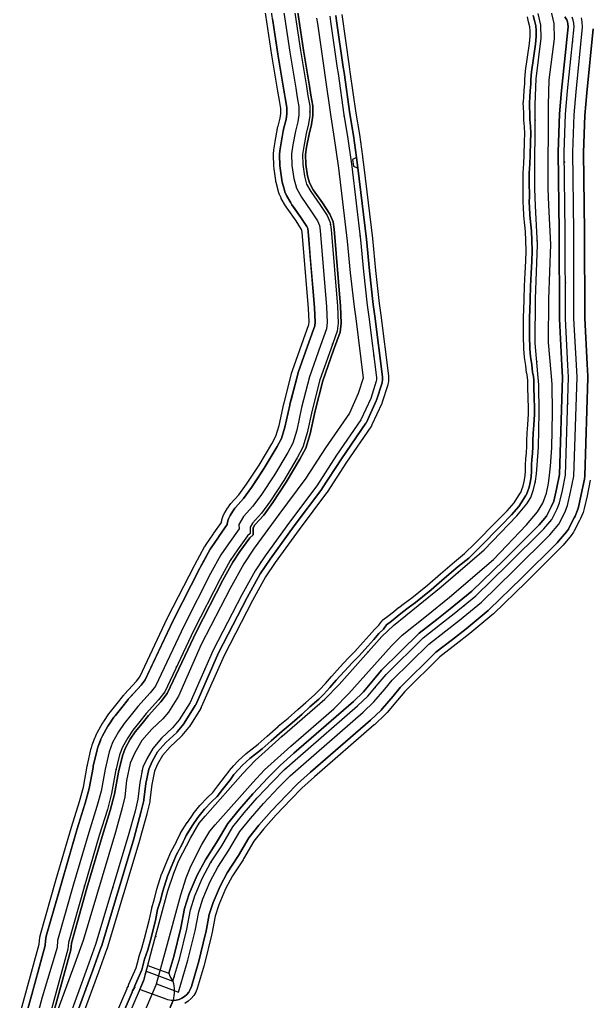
# Model space of a CAD drawing. Header units: inches. Extents: x 87989 to 118156, y 435697 to 451526.
# Drawn here: x 98124 to 98596, y 449582 to 450394 of the extents above; entities that cross this region are included whole.
import ezdxf

# ---------------------------------------------------------------- set-up
doc = ezdxf.new("R2010")
doc.units = ezdxf.units.IN
doc.header["$MEASUREMENT"] = 0
for name, color, linetype, true_color in [('As_waterkering_BWK', 7, 'Continuous', 0x7b8981), ('Beschermingszone_BWK', 7, 'Continuous', 0xcf890d), ('Grens_bebouwingsvrije_zone_BWK', 7, 'Continuous', 0x6789ae), ('Kernzone_BWK', 7, 'Continuous', 0xcb89af), ('Kunstwerken_BWK', 7, 'Continuous', 0xc78952), ('Referentiepunten_BWK', 7, 'Continuous', 0x178980)]:
    doc.layers.add(name, color=color, linetype=linetype, true_color=true_color)

msp = doc.modelspace()

# ---------------------------------------------------------------- linework, layer by layer
at = {"layer": 'As_waterkering_BWK'}
for points in [[(98349.8849, 450413.1047), (98356.4995, 450368.7869), (98361.5266, 450339.0212), (98362.7172, 450331.3483), (98364.1724, 450322.8816), (98364.1724, 450315.0764), (98363.2464, 450308.0649), (98361.1297, 450299.9951), (98359.1453, 450289.2794), (98358.087, 450282.7971), (98358.3516, 450274.3305), (98359.8068, 450264.6731), (98361.5266, 450258.1908), (98364.9662, 450252.1054), (98372.6391, 450241.2575), (98378.5923, 450232.1293), (98381.1058, 450226.4408), (98381.7673, 450220.6199), (98387.0589, 450157.1198), (98387.7204, 450143.0969), (98386.7944, 450136.35), (98381.5027, 450121.6656), (98372.6391, 450096.1332), (98366.1568, 450071.1301), (98362.0558, 450052.2123), (98358.4839, 450040.4383), (98353.8537, 450031.5748), (98342.6088, 450012.7893), (98331.6286, 449996.1205), (98324.088, 449985.8018), (98316.6796, 449977.5997), (98314.6952, 449974.2924), (98314.883, 449971.602), (98314.8275, 449969.0007), (98312.7109, 449967.1486), (98304.2442, 449955.3746), (98298.291, 449946.5111), (98289.975, 449931.504), (98268.1285, 449888.8318), (98244.0514, 449837.7671), (98239.0243, 449831.2848), (98228.7055, 449819.9077), (98223.4138, 449813.1608), (98217.7253, 449806.1493), (98213.442, 449799.867), (98209.007, 449792.07), (98206.642, 449785.639), (98203.4377, 449771.8857), (98200.1304, 449753.7617), (98196.5586, 449740.4002), (98189.8117, 449718.8366), (98177.3, 449676.1), (98164.2793, 449630.3333), (98163.8824, 449624.7771), (98152.3206, 449582.3836)], [(98380.7187, 450397.1645), (98381.3588, 450392.7573), (98386.9633, 450354.1735), (98387.5871, 450349.8597), (98392.5008, 450315.5519), (98395.3649, 450297.6877), (98398.6431, 450274.8235), (98398.8933, 450272.8001), (98406.2237, 450212.1282), (98408.6353, 450185.7607), (98411.8135, 450157.9691), (98413.2116, 450148.3179), (98419.4913, 450098.156), (98419.4494, 450096.2839), (98419.276, 450095.1718), (98414.672, 450080.7539), (98406.6022, 450063.0268), (98386.2292, 450033.658), (98370.0896, 450008.5226), (98347.3354, 449978.2277), (98327.227, 449950.5787), (98318.8926, 449938.1432), (98308.0447, 449918.2995), (98284.2321, 449872.3942), (98265.1821, 449829.1347), (98256.0539, 449814.5826), (98250.63, 449807.968), (98241.3695, 449799.369), (98234.0935, 449791.0346), (98229.1987, 449782.4356), (98226.0237, 449775.4242), (98223.3778, 449762.7241), (98221.9226, 449749.0981), (98219.5414, 449739.1762), (98213.8528, 449718.5386), (98186.8653, 449628.5801), (98179.8538, 449609.2655), (98163.7142, 449565.2123)], [(98202.8443, 449543.5177), (98226.6568, 449598.948), (98234.0652, 449626.0679), (98246.7652, 449673.0315), (98251.5277, 449687.7159), (98255.7611, 449698.167), (98265.2861, 449716.6878), (98272.5621, 449728.991), (98277.5892, 449734.9441), (98308.8101, 449770.1338), (98318.8643, 449781.114), (98341.2217, 449801.0901), (98376.5436, 449831.7818), (98388.4499, 449843.9527), (98423.9041, 449883.6402), (98433.4291, 449892.9007), (98453.9344, 449909.3049), (98472.9844, 449924.6507), (98508.7032, 449955.3425), (98535.5585, 449983.5207), (98543.8929, 449993.4426), (98547.2002, 449998.8665), (98549.5814, 450005.3488), (98551.0367, 450012.228), (98551.8304, 450018.3134), (98552.4919, 450025.5895), (98553.5502, 450040.4062), (98554.2117, 450069.2458), (98553.8148, 450092.1323), (98553.021, 450101.2605), (98550.7721, 450126.5282), (98551.0367, 450163.3054), (98552.7564, 450208.0201), (98551.0367, 450240.2993), (98550.6398, 450254.3222), (98550.7721, 450324.1724), (98551.5658, 450345.4714), (98555.9315, 450378.9412), (98555.5346, 450389.7892), (98553.4179, 450399.5788)], [(98228.7174, 449606.491), (98250.8473, 449598.373), (98256.5381, 449617.503), (98262.3589, 449641.4478), (98265.4016, 449657.3229), (98269.1058, 449668.9646), (98275.4558, 449683.7813), (98282.0704, 449696.2167), (98291.3308, 449710.3719), (98300.5913, 449726.1147), (98309.8517, 449737.6241), (98320.6996, 449750.0595), (98333.2674, 449763.421), (98343.057, 449773.3429), (98354.3018, 449783.2648), (98403.6467, 449826.2597), (98412.2457, 449834.3295), (98420.8446, 449844.516), (98427.3269, 449852.3212), (98458.151, 449882.616), (98472.5708, 449893.8608), (98483.6833, 449902.5921), (98501.675, 449917.4088), (98528.2657, 449943.338), (98557.8991, 449972.7068), (98564.5137, 449980.6443), (98569.0116, 449989.3756), (98570.996, 449994.2704), (98573.3772, 450004.5892), (98575.8908, 450017.1569), (98578.5366, 450098.3842), (98578.0075, 450108.3061), (98575.8908, 450146.803), (98575.7585, 450218.9021), (98574.9647, 450284.6512), (98576.0231, 450316.0044), (98577.7429, 450335.319), (98583.0345, 450388.3681), (98582.9023, 450391.5431), (98582.3731, 450393.9243), (98581.447, 450396.4379)], [(98152.3206, 449582.3836), (98146.4199, 449560.7478)]]:
    msp.add_lwpolyline(points, dxfattribs=at)
at = {"layer": 'Beschermingszone_BWK'}
for points in [[(98123.9271, 449569.4882), (98129.1706, 449588.7144), (98140.1106, 449628.8277), (98140.3403, 449632.0433), (98140.3653, 449632.3003), (98140.6057, 449634.2458), (98140.644, 449634.5008), (98140.695, 449634.7522), (98141.1315, 449636.6521), (98141.1954, 449636.9007), (98154.2415, 449682.7554), (98166.8427, 449725.7915), (98173.5025, 449747.0839), (98176.6944, 449759.0243), (98179.8276, 449776.1941), (98179.8508, 449776.3127), (98180.0377, 449777.2131), (98180.0637, 449777.3314), (98183.268, 449791.0847), (98183.3461, 449791.379), (98184.0072, 449793.596), (98184.1031, 449793.8851), (98186.4819, 449800.3536), (98186.6398, 449800.734), (98187.957, 449803.5701), (98188.1457, 449803.9362), (98192.6191, 449811.8001), (98192.719, 449811.9669), (98193.5054, 449813.2232), (98193.6124, 449813.3869), (98197.8957, 449819.6692), (98198.0164, 449819.8385), (98198.96, 449821.1059), (98199.0877, 449821.2702), (98204.6543, 449828.1315), (98209.8469, 449834.7515), (98210.2943, 449835.3029), (98210.3832, 449835.4079), (98210.8964, 449835.9954), (98220.6253, 449846.7229), (98223.4689, 449850.3896), (98246.4382, 449899.104), (98246.7473, 449899.7326), (98268.6309, 449942.4773), (98268.963, 449943.1007), (98277.4027, 449958.3277), (98277.4984, 449958.4901), (98278.2625, 449959.7292), (98278.3677, 449959.8926), (98284.3436, 449968.7892), (98284.7361, 449969.3539), (98291.0059, 449978.0734), (98291.0248, 449978.2279), (98291.0394, 449978.3378), (98291.088, 449978.6734), (98291.1051, 449978.7829), (98291.1648, 449979.1386), (98291.1806, 449979.2265), (98291.244, 449979.5596), (98291.2659, 449979.6682), (98291.3367, 449979.9998), (98291.361, 449980.108), (98291.4391, 449980.438), (98291.4658, 449980.5456), (98291.5512, 449980.8737), (98291.5803, 449980.9807), (98291.673, 449981.3069), (98291.7045, 449981.4132), (98291.8043, 449981.7372), (98291.8381, 449981.8428), (98291.9451, 449982.1645), (98291.9813, 449982.2693), (98292.1004, 449982.6023), (98292.1339, 449982.6926), (98292.2551, 449983.0093), (98292.2958, 449983.1124), (98292.424, 449983.4263), (98292.467, 449983.5285), (98292.6021, 449983.8395), (98292.6474, 449983.9407), (98292.7893, 449984.2486), (98292.8369, 449984.3488), (98292.9856, 449984.6535), (98293.0353, 449984.7525), (98293.1908, 449985.0539), (98293.2427, 449985.1518), (98293.4048, 449985.4497), (98293.4589, 449985.5464), (98293.6313, 449985.8471), (98293.6838, 449985.9361), (98293.8589, 449986.2265), (98293.9172, 449986.3208), (98294.0656, 449986.5549), (98296.0569, 449989.8754), (98296.1004, 449989.9454), (98296.3222, 449990.2729), (98296.5508, 449990.5936), (98298.0533, 449992.7149), (98298.3242, 449993.0613), (98298.8389, 449993.6526), (98305.4444, 450000.9663), (98311.9069, 450009.8098), (98322.2821, 450025.5601), (98332.904, 450043.3048), (98336.1703, 450049.5574), (98338.8069, 450058.2484), (98342.7128, 450076.2638), (98342.9128, 450077.1046), (98349.4072, 450102.1563), (98349.4616, 450102.3498), (98349.9043, 450103.8126), (98349.9665, 450104.0042), (98358.877, 450129.6693), (98363.3604, 450142.113), (98363.643, 450144.1724), (98363.106, 450155.5564), (98357.8802, 450218.2679), (98357.673, 450220.0912), (98357.4265, 450220.649), (98352.7832, 450227.7687), (98345.3722, 450238.2463), (98345.2373, 450238.4472), (98344.2516, 450239.9945), (98344.1272, 450240.2006), (98340.6332, 450246.3811), (98340.4448, 450246.7493), (98339.1313, 450249.6), (98338.9739, 450249.9823), (98338.902, 450250.1948), (98338.3915, 450251.8209), (98338.3291, 450252.0363), (98336.6093, 450258.5186), (98336.5592, 450258.7249), (98336.2126, 450260.2979), (98336.1663, 450260.5362), (98336.0796, 450261.0661), (98334.6195, 450270.7545), (98334.5841, 450271.0482), (98334.3813, 450273.2857), (98334.3633, 450273.5808), (98334.0978, 450282.0864), (98334.0873, 450282.758), (98334.1034, 450283.2013), (98334.3517, 450286.2627), (98334.4008, 450286.6652), (98335.4866, 450293.3066), (98335.5008, 450293.3887), (98337.5307, 450304.3642), (98337.5676, 450304.5452), (98337.8717, 450305.9061), (98337.915, 450306.0843), (98339.65, 450312.6988), (98340.1724, 450316.6544), (98340.1724, 450320.8348), (98339.0326, 450327.4756), (98337.8356, 450335.1795), (98332.7986, 450365.0172), (98326.2074, 450409.1635)], [(98193.6563, 449547.4648), (98212.9297, 449592.3281), (98212.9707, 449592.4219), (98213.0566, 449592.6016), (98213.0703, 449592.6289), (98213.1016, 449592.6914), (98213.9551, 449594.3047), (98213.9648, 449594.3984), (98213.9805, 449594.4961), (98214.0488, 449594.8945), (98214.0605, 449594.957), (98214.0977, 449595.1172), (98214.1445, 449595.2734), (98214.1582, 449595.3086), (98214.293, 449595.6875), (98214.3379, 449595.8047), (98214.3672, 449595.8711), (98220.4355, 449609.4336), (98222.5469, 449617.7695), (98222.5547, 449617.8047), (98222.5742, 449617.8711), (98222.6348, 449618.0703), (98222.6641, 449618.1641), (98225.2305, 449625.625), (98227.4609, 449633.5898), (98231.4961, 449649.5703), (98233.2676, 449658.5078), (98233.2949, 449658.625), (98233.3535, 449658.8594), (98233.3633, 449658.9023), (98233.3848, 449658.9766), (98235.3965, 449665.6563), (98237.5801, 449674.1445), (98237.5918, 449674.1914), (98237.625, 449674.3047), (98237.6406, 449674.3633), (98241.4805, 449686.7734), (98241.5, 449686.8398), (98241.5176, 449686.8867), (98241.5957, 449687.1055), (98241.6387, 449687.2148), (98246.0547, 449697.8438), (98246.0664, 449697.875), (98249.1953, 449705.1523), (98249.2441, 449705.2617), (98249.3535, 449705.4844), (98249.4082, 449705.5898), (98253.8008, 449713.5508), (98253.8672, 449713.6875), (98253.9453, 449713.8398), (98257.1777, 449720.9102), (98257.209, 449720.9766), (98257.2578, 449721.0703), (98257.4277, 449721.3828), (98257.457, 449721.4336), (98257.5176, 449721.5352), (98262.7285, 449729.6406), (98262.752, 449729.6758), (98262.7988, 449729.7461), (98262.8223, 449729.7773), (98267.5, 449736.5469), (98267.5469, 449736.6133), (98267.6445, 449736.7422), (98267.6699, 449736.7773), (98267.6934, 449736.8086), (98273.1543, 449743.7031), (98273.2227, 449743.7852), (98273.3691, 449743.9531), (98273.4336, 449744.0273), (98279.2832, 449750.2383), (98279.3281, 449750.2852), (98279.4238, 449750.3828), (98279.4668, 449750.4219), (98283.7773, 449754.5469), (98288.0605, 449759.9883), (98294.4844, 449768.2344), (98297.3398, 449772.2305), (98297.3906, 449772.2969), (98297.418, 449772.3359), (98297.582, 449772.5391), (98297.6621, 449772.6367), (98301.3691, 449776.8125), (98301.3945, 449776.8438), (98304.709, 449780.4648), (98304.7813, 449780.5391), (98304.9297, 449780.6875), (98305.002, 449780.7578), (98311.168, 449786.4609), (98311.2168, 449786.5078), (98311.2441, 449786.5313), (98311.4004, 449786.6641), (98311.4785, 449786.7266), (98321.4609, 449794.5508), (98328.9746, 449801.0977), (98337.9863, 449809.1641), (98338.0195, 449809.1914), (98338.1074, 449809.2656), (98338.1523, 449809.3047), (98346.3887, 449816.0156), (98354.4238, 449823.1758), (98361.002, 449829.0898), (98368.1992, 449835.4961), (98372.1465, 449839.4883), (98377.1973, 449844.6758), (98382.1895, 449850.6641), (98382.2285, 449850.7109), (98382.3105, 449850.8047), (98382.3516, 449850.8477), (98389.2109, 449858.293), (98396.0039, 449865.6406), (98396.0469, 449865.6836), (98401.4004, 449871.2031), (98408.4063, 449879.0703), (98408.4336, 449879.1016), (98413.3574, 449884.4531), (98413.3828, 449884.4844), (98417.6543, 449889.4297), (98417.7344, 449889.5195), (98417.9121, 449889.7031), (98417.9512, 449889.7422), (98418.002, 449889.793), (98421.3477, 449892.9492), (98423.7363, 449896.2695), (98423.7832, 449896.332), (98423.8555, 449896.4219), (98424.1035, 449896.7148), (98424.1348, 449896.75), (98424.2461, 449896.8711), (98424.3691, 449896.9844), (98424.6621, 449897.2422), (98424.7832, 449897.3398), (98424.8125, 449897.3633), (98428.9316, 449900.4219), (98428.959, 449900.4453), (98433.4707, 449904.0039), (98433.498, 449904.0273), (98437.7969, 449907.6211), (98437.8516, 449907.668), (98437.9609, 449907.7539), (98437.9902, 449907.7734), (98438.0176, 449907.7969), (98442.7559, 449911.3281), (98448.6836, 449915.7539), (98448.7129, 449915.7773), (98454.4336, 449920.3242), (98461.5547, 449926.2578), (98472.5156, 449935.668), (98483.9941, 449945.3672), (98484.0254, 449945.3906), (98492.4434, 449952.2656), (98500.9375, 449960.7422), (98519.1035, 449979.1016), (98527.6914, 449987.7305), (98533.418, 449994.3906), (98537.0449, 450000.0117), (98537.0645, 450000.0391), (98538.6035, 450002.5859), (98538.8281, 450002.957), (98539.9141, 450005.3125), (98540.9844, 450008.4531), (98541.6406, 450012.1172), (98542.4941, 450016.6055), (98542.8984, 450020.7188), (98542.9297, 450025.7852), (98542.9316, 450025.8516), (98542.9355, 450025.9883), (98542.9395, 450026.0547), (98543.2168, 450030.5977), (98543.2207, 450030.6563), (98543.6465, 450035.5977), (98543.8223, 450041.1563), (98544.0078, 450045.8828), (98544.2109, 450052.0977), (98544.2129, 450052.1406), (98544.2168, 450052.2305), (98544.2188, 450052.2695), (98544.6719, 450058.9063), (98545.3047, 450068.0039), (98545.3457, 450073.3984), (98545, 450080.4648), (98545, 450080.5), (98544.9961, 450080.5703), (98544.9961, 450080.6055), (98544.7988, 450090.3047), (98544.7422, 450095.4961), (98544.3711, 450098.1367), (98543.7988, 450101.8281), (98543.793, 450101.8789), (98543.7773, 450101.9844), (98543.7715, 450102.0352), (98543.1152, 450107.8984), (98542.0566, 450114.7891), (98542.0469, 450114.8555), (98542.0273, 450115.0117), (98542.0195, 450115.0859), (98541.4258, 450121.4766), (98541.4199, 450121.5547), (98541.4082, 450121.7383), (98541.4063, 450121.8242), (98541.1641, 450132.543), (98541.1641, 450132.5742), (98541.1641, 450132.6445), (98541.1621, 450132.6719), (98541.2109, 450143.3125), (98541.1602, 450148.2031), (98541.1621, 450148.293), (98541.168, 450148.5039), (98541.1719, 450148.5977), (98541.5508, 450153.7305), (98541.6582, 450163.0508), (98541.6602, 450163.1094), (98542.0313, 450173.5859), (98542.0332, 450173.6367), (98542.6602, 450184.8828), (98543.2051, 450194.3125), (98543.2793, 450202.8555), (98543.2793, 450202.8945), (98543.0977, 450211.5313), (98542.8555, 450219), (98542.3535, 450224.0977), (98541.4805, 450231.8711), (98541.4727, 450231.9453), (98541.4609, 450232.0898), (98541.457, 450232.1328), (98541.4551, 450232.1641), (98541.0801, 450239.2187), (98541.0352, 450240.2109), (98541.0352, 450240.25), (98540.9902, 450241.8281), (98540.9883, 450241.8672), (98540.9883, 450241.9453), (98540.9883, 450241.9805), (98541.0059, 450249.3867), (98540.9355, 450258.707), (98540.8574, 450267.2305), (98540.8594, 450267.3242), (98540.8672, 450267.5352), (98540.8711, 450267.6289), (98541.4512, 450275.293), (98541.4531, 450275.332), (98541.748, 450282.2656), (98541.75, 450282.3008), (98541.9316, 450293.3438), (98541.9336, 450293.4023), (98542.2031, 450300.2031), (98541.9043, 450305.7188), (98541.3926, 450311.0938), (98541.3867, 450311.168), (98541.3848, 450311.1992), (98541.373, 450311.4141), (98541.3711, 450311.5234), (98541.3242, 450316.7852), (98541.3242, 450316.8281), (98541.1035, 450321.7813), (98541.1016, 450321.8438), (98541.0273, 450325.625), (98541.0273, 450325.6719), (98541.0273, 450325.7266), (98541.0332, 450325.9258), (98541.0371, 450326.0273), (98541.3164, 450330.5742), (98541.6855, 450335.8047), (98541.6895, 450335.8555), (98542.1816, 450341.2305), (98542.2227, 450344.7734), (98542.2246, 450344.8516), (98542.2324, 450345.0078), (98542.2363, 450345.0742), (98542.7148, 450351.4727), (98542.7246, 450351.582), (98542.75, 450351.7969), (98542.7539, 450351.8281), (98542.7656, 450351.9063), (98544.6152, 450363.2461), (98546.2051, 450374.6992), (98546.6484, 450380.5586), (98546.7422, 450385.1211), (98546.4414, 450388.4297), (98545.3965, 450392.582), (98544.4375, 450396.5742)], [(98549.2559, 450397.9297), (98550.252, 450393.7734), (98551.3867, 450389.2695), (98551.7461, 450385.2969), (98551.6445, 450380.3164), (98551.1797, 450374.168), (98549.5586, 450362.4961), (98547.6992, 450351.1016), (98547.2227, 450344.7148), (98547.1797, 450340.9727), (98546.6719, 450335.4258), (98546.3047, 450330.2461), (98546.0273, 450325.7227), (98546.0996, 450321.9727), (98546.3223, 450316.9375), (98546.3691, 450311.5664), (98546.8906, 450306.0898), (98547.207, 450300.2422), (98546.9297, 450293.2344), (98546.7461, 450282.1367), (98546.4434, 450275.0156), (98545.8574, 450267.2656), (98545.9355, 450258.75), (98546.0059, 450249.4023), (98545.9883, 450241.9688), (98546.0313, 450240.4141), (98546.0742, 450239.4648), (98546.4492, 450232.4297), (98547.3262, 450224.6211), (98547.8477, 450219.3242), (98548.0957, 450211.6641), (98548.2793, 450202.9063), (98548.2031, 450194.1484), (98547.6523, 450184.6016), (98547.0273, 450173.3828), (98546.6582, 450162.9609), (98546.5488, 450153.5156), (98546.1602, 450148.2422), (98546.2109, 450143.3242), (98546.1621, 450132.6523), (98546.4043, 450121.9375), (98546.998, 450115.5508), (98548.0723, 450108.5586), (98548.7402, 450102.5898), (98549.3164, 450098.8672), (98549.7383, 450095.875), (98549.7988, 450090.3828), (98549.9941, 450080.707), (98550.3457, 450073.5), (98550.3027, 450067.8125), (98549.6602, 450058.5625), (98549.207, 450051.9336), (98549.0039, 450045.7031), (98548.8203, 450040.9805), (98548.6406, 450035.3047), (98548.2031, 450030.2578), (98547.9297, 450025.7539), (98547.8965, 450020.4609), (98547.4492, 450015.8945), (98546.5586, 450011.207), (98545.8398, 450007.1992), (98544.5625, 450003.4531), (98543.252, 450000.6094), (98542.8828, 450000), (98541.2949, 449997.375), (98537.4336, 449991.3906), (98531.3633, 449984.332), (98522.6523, 449975.5781), (98504.4805, 449957.2148), (98495.7988, 449948.5508), (98487.2051, 449941.5313), (98475.7578, 449931.8594), (98464.7832, 449922.4414), (98457.5898, 449916.4453), (98451.75, 449911.8047), (98445.7441, 449907.3203), (98441.0059, 449903.7852), (98436.6367, 449900.1328), (98431.9863, 449896.4648), (98427.7969, 449893.3477), (98425.127, 449889.6406), (98421.4336, 449886.1563), (98417.1035, 449881.1406), (98412.1289, 449875.7305), (98405.0645, 449867.7969), (98399.6543, 449862.2266), (98392.8848, 449854.9023), (98386.0293, 449847.4609), (98380.9141, 449841.3242), (98375.7148, 449835.9844), (98371.6426, 449831.8672), (98364.3359, 449825.3633), (98357.7578, 449819.4492), (98349.6328, 449812.2109), (98341.3105, 449805.4297), (98332.2832, 449797.3516), (98324.6465, 449790.6953), (98314.5645, 449782.793), (98308.3984, 449777.0859), (98305.0957, 449773.4805), (98301.4063, 449769.3242), (98298.4922, 449765.2461), (98291.9961, 449756.9063), (98287.4883, 449751.1758), (98282.9238, 449746.8086), (98277.0742, 449740.5977), (98271.6133, 449733.7031), (98266.9355, 449726.9336), (98261.7246, 449718.832), (98258.3809, 449711.5273), (98253.7891, 449703.1758), (98250.666, 449695.9141), (98246.2559, 449685.2969), (98242.418, 449672.8867), (98240.2129, 449664.3125), (98238.1719, 449657.5352), (98236.375, 449648.4727), (98232.293, 449632.3047), (98230.0059, 449624.1367), (98227.3945, 449616.543), (98225.1758, 449607.7852), (98218.9297, 449593.8281), (98219.4727, 449593.4727), (98218.9531, 449593.0625), (98217.5234, 449590.3555), (98217.0059, 449589.1523), (98198.25, 449545.4922)], [(98248.8648, 449577.4313), (98250.9535, 449582.3274), (98253.4917, 449582.5609), (98255.9612, 449583.1918), (98258.3003, 449584.2043), (98260.4505, 449585.573), (98262.3578, 449587.2637), (98263.9746, 449589.2342), (98265.2605, 449591.4349), (98266.1831, 449593.8109), (98271.8739, 449612.9409), (98272.0853, 449613.7236), (98277.9061, 449637.6684), (98278.0729, 449638.436), (98280.9367, 449653.3774), (98284.1175, 449663.3745), (98289.8974, 449676.8608), (98295.8562, 449688.0634), (98304.7201, 449701.6126), (98305.1218, 449702.2596), (98313.7897, 449716.9951), (98322.1181, 449727.346), (98332.5597, 449739.3157), (98344.791, 449752.3195), (98354.0578, 449761.7115), (98364.8502, 449771.2345), (98414.3766, 449814.3945), (98423.1947, 449822.6625), (98424.4719, 449824.0086), (98433.1121, 449834.2443), (98439.119, 449841.4767), (98468.7127, 449870.5624), (98482.4329, 449881.2617), (98493.7115, 449890.1261), (98511.8463, 449905.0579), (98512.8453, 449905.9535), (98539.4823, 449931.9282), (98569.1619, 449961.3425), (98570.1906, 449962.4639), (98576.8052, 449970.4014), (98578.3701, 449972.6443), (98578.7373, 449973.317), (98583.2352, 449982.0483), (98583.8394, 449983.3643), (98585.8238, 449988.2591), (98586.5862, 449990.6727), (98589.017, 450001.2214), (98591.5801, 450014.0191), (98591.8823, 450016.636), (98594.5281, 450097.8633), (98594.5139, 450099.2363), (98593.984, 450109.1713), (98591.89, 450147.2572), (98591.7579, 450219.0134), (98590.968, 450284.4778), (98591.9991, 450315.0242), (98593.6718, 450333.8154), (98598.9555, 450386.78)], [(98596.483, 450013.0385), (98593.9044, 450000.1689), (98591.4582, 449989.5484), (98590.4575, 449986.3806), (98588.4731, 449981.4858), (98587.6801, 449979.7585), (98583.1821, 449971.0273), (98582.7002, 449970.1443), (98580.6463, 449967.2005), (98574.0317, 449959.263), (98572.6816, 449957.7912), (98542.9875, 449928.3626), (98516.3361, 449902.3737), (98515.0249, 449901.1983), (98496.8454, 449886.2305), (98485.5148, 449877.3245), (98472.0132, 449866.7957), (98442.804, 449838.0878), (98436.9456, 449831.0344), (98428.2926, 449820.7834), (98426.6163, 449819.0165), (98418.0173, 449810.9467), (98417.4422, 449810.4267), (98368.1466, 449767.475), (98357.4955, 449758.0767), (98348.3921, 449748.8503), (98336.2659, 449735.9582), (98325.9513, 449724.1342), (98317.9142, 449714.1452), (98309.4315, 449699.7245), (98308.9043, 449698.8753), (98300.1643, 449685.5155), (98294.4104, 449674.6982), (98288.8087, 449661.6276), (98285.7913, 449652.1445), (98282.9835, 449637.4948), (98282.7646, 449636.4873), (98276.9438, 449612.5425), (98276.6663, 449611.5152), (98270.9755, 449592.3852), (98269.7814, 449589.2914), (98268.1157, 449586.4238), (98266.0199, 449583.8538), (98263.546, 449581.6453), (98260.7556, 449579.8533)]]:
    msp.add_lwpolyline(points, dxfattribs=at)
msp.add_lwpolyline([(98333.3858, 450394.9429), (98336.3346, 450375.191), (98337.1621, 450369.6487), (98337.7363, 450365.8025), (98342.771, 450335.9809), (98343.2271, 450333.0449), (98343.3115, 450332.5011), (98343.9669, 450328.2824), (98345.1724, 450321.2609), (98345.1724, 450316.3253), (98344.566, 450311.7337), (98342.7514, 450304.8157), (98342.4473, 450303.4548), (98342.0059, 450301.0686), (98340.4211, 450292.4999), (98339.3353, 450285.8585), (98339.087, 450282.7971), (98339.0963, 450282.2036), (98339.3609, 450273.737), (98339.5637, 450271.4995), (98341.0189, 450261.8421), (98341.0955, 450261.3738), (98341.4421, 450259.8008), (98341.6406, 450259.0526), (98343.1619, 450253.3185), (98343.6724, 450251.6924), (98344.9859, 450248.8417), (98348.4686, 450242.6809), (98349.4543, 450241.1336), (98351.26, 450238.5807), (98356.92, 450230.5787), (98361.8359, 450223.041), (98362.5548, 450221.414), (98362.8566, 450218.7583), (98363.0971, 450215.8726), (98364.6361, 450197.4029), (98365.443, 450187.7208), (98366.7306, 450172.2691), (98368.0723, 450156.1672), (98368.0961, 450155.8823), (98368.6591, 450143.948), (98368.2425, 450140.9125), (98363.5907, 450128.0019), (98354.6899, 450102.3643), (98354.2472, 450100.9015), (98352.2809, 450093.3173), (98348.7296, 450079.6194), (98347.7649, 450075.8984), (98347.5881, 450075.1554), (98343.6503, 450056.9903), (98340.8191, 450047.658), (98337.2686, 450040.8613), (98326.5163, 450022.8987), (98320.3375, 450013.5188), (98316.0151, 450006.9571), (98309.3286, 449997.8071), (98302.5797, 449990.3352), (98302.1248, 449989.8127), (98300.3873, 449987.3752), (98298.3218, 449983.9302, 0.01107787), (98297.9653, 449983.3539), (98297.9637, 449983.3511), (98297.798, 449983.0621), (98297.7964, 449983.0593), (98297.7948, 449983.0564), (98297.6361, 449982.7648), (98297.6343, 449982.7615), (98297.6326, 449982.7581, 0.01102844), (98297.33, 449982.1552, 0.01662627), (98296.9249, 449981.2225), (98296.804, 449980.9065), (98296.8029, 449980.9035), (98296.6896, 449980.5865), (98296.5826, 449980.2648), (98296.4837, 449979.9439), (98296.4827, 449979.9407), (98296.4817, 449979.9371, 0.01102452), (98296.3047, 449979.2864), (98296.2266, 449978.9564), (98296.1566, 449978.6285), (98296.1558, 449978.6248), (98296.1551, 449978.621), (98296.0932, 449978.2961), (98296.0924, 449978.2917), (98296.0916, 449978.2872), (98296.037, 449977.9611), (98296.0364, 449977.9572), (98296.0358, 449977.9533, 0.0165223), (98295.9134, 449976.9502), (98295.9132, 449976.948), (98295.9129, 449976.9455, 0.0110506), (98295.8683, 449976.271), (98288.8185, 449966.4673), (98288.4716, 449965.9683), (98282.5184, 449957.1048), (98281.7543, 449955.8657), (98275.5807, 449944.727), (98273.356, 449940.7132), (98273.0626, 449940.1625), (98258.7459, 449912.1981), (98251.2161, 449897.4903), (98250.943, 449896.9348), (98231.1613, 449854.9802), (98227.757, 449847.76), (98224.4581, 449843.5062), (98215.8766, 449834.0445), (98214.6319, 449832.6722), (98214.1507, 449832.1207), (98213.7553, 449831.6334), (98208.5615, 449825.0114), (98202.9705, 449818.12), (98202.0269, 449816.8526), (98197.7436, 449810.5703), (98196.9572, 449809.314), (98192.4918, 449801.464), (98191.1746, 449798.6279), (98190.492, 449796.7717), (98188.7987, 449792.1672), (98188.1376, 449789.9502), (98184.9333, 449776.1969), (98184.7464, 449775.2965), (98181.577, 449757.9282), (98178.3059, 449745.6915), (98177.5008, 449743.1178), (98171.6279, 449724.3426), (98170.8336, 449721.6299), (98159.0453, 449681.3688), (98156.8631, 449673.6987), (98150.085, 449649.8748), (98146.0045, 449635.5325), (98145.568, 449633.6326), (98145.3276, 449631.6871), (98145.0631, 449627.9839), (98139.7632, 449608.5508), (98135.3892, 449592.513), (98133.9984, 449587.4133), (98133.9901, 449587.3829), (98128.613, 449567.6671)], format="xyb", dxfattribs=at)
for points in [[(98169.9727, 449567.7617, 0), (98184.5508, 449607.5508, 0), (98191.5645, 449626.875, 0), (98191.6543, 449627.1445, 0), (98218.6426, 449717.1016, 0), (98218.6738, 449717.2109, 0), (98224.3613, 449737.8477, 0), (98224.4023, 449738.0078, 0), (98226.7852, 449747.9297, 0), (98226.8945, 449748.5664, 0), (98228.3242, 449761.9453, 0), (98230.8066, 449773.8633, 0), (98233.6582, 449780.1641, 0), (98238.1895, 449788.125, 0), (98244.9629, 449795.8828, 0), (98254.0313, 449804.3047, 0), (98254.4961, 449804.7969, 0), (98259.9199, 449811.4141, 0), (98260.2891, 449811.9258, 0), (98269.418, 449826.4766, 0), (98269.7578, 449827.1211, 0), (98288.7441, 449870.2344, 0), (98312.457, 449915.9492, 0), (98323.1719, 449935.5469, 0), (98331.3262, 449947.7148, 0), (98351.3555, 449975.2539, 0), (98374.0879, 450005.5195, 0), (98374.2969, 450005.8203, 0), (98390.3887, 450030.8828, 0), (98410.7109, 450060.1758, 0), (98410.9316, 450060.5273, 0), (98411.1523, 450060.957, 0), (98419.2227, 450078.6836, 0), (98419.4355, 450079.2344, 0), (98424.0391, 450093.6523, 0), (98424.2168, 450094.4023, 0), (98424.3906, 450095.5117, 0), (98424.4473, 450096.1719, 0), (98424.4902, 450098.043, 0), (98424.4531, 450098.7773, 0), (98418.166, 450148.9883, 0), (98416.7734, 450158.6133, 0), (98413.6094, 450186.2734, 0), (98411.2031, 450212.582, 0), (98411.1875, 450212.7266, 0), (98404.0781, 450271.5664, 0), (98402.8945, 450280.332, 0), (98400.3086, 450298.4375, 0), (98397.4512, 450316.2617, 0), (98397.4375, 450316.3438, 0), (98392.5352, 450350.5703, 0), (98391.9121, 450354.8906, 0), (98386.3066, 450393.4766, 0), (98385.666, 450397.8828, 0)], [(98390.6152, 450398.6016, 0), (98396.8594, 450355.6094, 0), (98397.4844, 450351.2852, 0), (98402.3887, 450317.0508, 0), (98405.248, 450299.207, 0), (98405.2539, 450299.168, 0), (98407.8457, 450281.0234, 0), (98407.8633, 450280.8477, 0), (98407.8828, 450280.5547, 0), (98409.0391, 450272.1992, 0), (98409.043, 450272.1641, 0), (98416.1543, 450213.3086, 0), (98416.1582, 450213.2734, 0), (98416.1777, 450213.0938, 0), (98416.1797, 450213.0586, 0), (98418.584, 450186.7852, 0), (98421.7285, 450159.2734, 0), (98421.7344, 450159.2344, 0), (98423.1172, 450149.6797, 0), (98423.123, 450149.6406, 0), (98429.4141, 450099.3984, 0), (98429.4238, 450099.3086, 0), (98429.4395, 450099.125, 0), (98429.4434, 450099.0664, 0), (98429.4453, 450099.0312, 0), (98429.4844, 450098.3008, 0), (98429.4863, 450098.207, 0), (98429.4883, 450098.0234, 0), (98429.4902, 450097.9883, 0), (98429.4883, 450097.9336, 0), (98429.4473, 450096.0586, 0), (98429.4434, 450095.9766, 0), (98429.4336, 450095.8008, 0), (98429.4277, 450095.7305, 0), (98429.3691, 450095.0703, 0), (98429.3613, 450094.9883, 0), (98429.3398, 450094.8125, 0), (98429.3301, 450094.7422, 0), (98429.1563, 450093.6328, 0), (98429.1406, 450093.5352, 0), (98429.1016, 450093.3438, 0), (98429.082, 450093.2539, 0), (98428.9043, 450092.5, 0), (98428.8848, 450092.418, 0), (98428.8301, 450092.2227, 0), (98428.8027, 450092.1289, 0), (98424.1973, 450077.7109, 0), (98424.1797, 450077.6563, 0), (98424.125, 450077.5039, 0), (98424.0996, 450077.4336, 0), (98423.8867, 450076.8828, 0), (98423.8633, 450076.8203, 0), (98423.8027, 450076.6797, 0), (98423.7734, 450076.6094, 0), (98415.7031, 450058.8828, 0), (98415.6777, 450058.8281, 0), (98415.6211, 450058.7148, 0), (98415.5977, 450058.668, 0), (98415.377, 450058.2383, 0), (98415.3242, 450058.1406, 0), (98415.2109, 450057.9414, 0), (98415.1543, 450057.8477, 0), (98414.9336, 450057.5, 0), (98414.9043, 450057.457, 0), (98414.8457, 450057.3672, 0), (98414.8184, 450057.3281, 0), (98394.5586, 450028.125, 0), (98394.5352, 450028.0859, 0), (98378.5039, 450003.1211, 0), (98378.4785, 450003.082, 0), (98378.4277, 450003.0039, 0), (98378.4023, 450002.9688, 0), (98378.1934, 450002.6641, 0), (98378.166, 450002.6289, 0), (98378.1133, 450002.5547, 0), (98378.0859, 450002.5156, 0), (98355.377, 449972.2852, 0), (98335.4395, 449944.8711, 0), (98335.4141, 449944.832, 0), (98327.4512, 449932.9492, 0), (98316.8711, 449913.5977, 0), (98293.2559, 449868.0742, 0), (98274.334, 449825.1055, 0), (98274.2969, 449825.0234, 0), (98274.2129, 449824.8516, 0), (98274.1758, 449824.7773, 0), (98273.8359, 449824.1367, 0), (98273.791, 449824.0547, 0), (98273.7012, 449823.8984, 0), (98273.6543, 449823.8203, 0), (98264.5254, 449809.2695, 0), (98264.4844, 449809.207, 0), (98264.3945, 449809.0703, 0), (98264.3496, 449809.0078, 0), (98263.9785, 449808.4922, 0), (98263.9336, 449808.4297, 0), (98263.8359, 449808.3047, 0), (98263.7871, 449808.2422, 0), (98258.3633, 449801.6289, 0), (98258.3086, 449801.5625, 0), (98258.1953, 449801.4336, 0), (98258.1387, 449801.3711, 0), (98257.6758, 449800.8789, 0), (98257.6191, 449800.8203, 0), (98257.4961, 449800.6992, 0), (98257.4336, 449800.6406, 0), (98248.5586, 449792.3984, 0), (98242.2871, 449785.2148, 0), (98238.1172, 449777.8906, 0), (98235.5879, 449772.3047, 0), (98233.2695, 449761.168, 0), (98231.8652, 449748.0352, 0), (98231.8574, 449747.9648, 0), (98231.834, 449747.7969, 0), (98231.8223, 449747.7148, 0), (98231.7109, 449747.082, 0), (98231.6992, 449747.0078, 0), (98231.6641, 449746.8438, 0), (98231.6465, 449746.7656, 0), (98229.2598, 449736.8203, 0), (98229.25, 449736.7812, 0), (98229.1973, 449736.5781, 0), (98229.1895, 449736.5469, 0), (98223.4863, 449715.8555, 0), (98223.4395, 449715.6914, 0), (98196.4434, 449625.707, 0), (98196.4336, 449625.6719, 0), (98196.4121, 449625.6055, 0), (98196.4004, 449625.5703, 0), (98196.3125, 449625.3008, 0), (98196.3027, 449625.2773, 0), (98196.2773, 449625.2031, 0), (98196.2656, 449625.168, 0), (98189.248, 449605.8398, 0), (98176.2324, 449570.3086, 0)]]:
    msp.add_polyline3d(points, dxfattribs=at)
at = {"layer": 'Grens_bebouwingsvrije_zone_BWK'}
for points in [[(98341.0058, 450411.6271), (98347.6108, 450367.3731), (98352.6422, 450337.5817), (98353.8349, 450329.8959), (98355.1724, 450322.1138), (98355.1724, 450315.6681), (98354.3977, 450309.8026), (98352.3404, 450301.9588), (98350.2784, 450290.8241), (98349.0642, 450283.3872), (98349.3726, 450273.5165), (98350.9809, 450262.8432), (98353.1235, 450254.7672), (98357.3553, 450247.2802), (98365.1933, 450236.1989), (98370.6551, 450227.8243), (98372.3184, 450224.0597), (98372.8096, 450219.7379), (98378.0766, 450156.5339), (98378.6914, 450143.5001), (98378.0066, 450138.5111), (98373.0177, 450124.667), (98364.0181, 450098.7426), (98357.3994, 450073.2136), (98353.3374, 450054.4758), (98350.1163, 450043.858), (98345.9974, 450035.9733), (98334.9863, 450017.5782), (98324.2331, 450001.2541), (98317.0965, 449991.4883), (98309.4132, 449982.9817), (98305.5198, 449976.4928), (98305.7697, 449972.9117), (98296.8532, 449960.5121), (98290.6053, 449951.2098), (98282.0312, 449935.737), (98260.0505, 449892.8027), (98236.3329, 449842.5005), (98232.1248, 449837.0742), (98221.8226, 449825.7154), (98216.378, 449818.7735), (98210.5002, 449811.5288), (98205.7998, 449804.6347), (98200.8166, 449795.8738), (98198.003, 449788.2231), (98194.623, 449773.7157), (98191.3419, 449755.7349), (98187.9127, 449742.9072), (98181.1975, 449721.445), (98168.6529, 449678.5958), (98155.3684, 449631.9019), (98154.968, 449626.2961), (98142.6729, 449585.0148), (98137.0479, 449564.3896)], [(98237.3204, 449596.241), (98244.6801, 449623.1828), (98257.3127, 449669.897), (98261.8702, 449683.9495), (98265.7701, 449693.5773), (98274.9196, 449711.3681), (98281.5611, 449722.5982), (98285.9068, 449727.7444), (98317.0395, 449762.8325), (98326.6046, 449773.2787), (98348.494, 449792.8367), (98384.095, 449823.7709), (98396.4873, 449836.4385), (98431.8496, 449876.0232), (98440.7159, 449884.6432), (98460.8205, 449900.7269), (98480.0209, 449916.1939), (98516.2879, 449947.3566), (98543.7594, 449976.1814), (98552.8512, 449987.005), (98557.1536, 449994.0609), (98560.1796, 450002.2984), (98561.8882, 450010.3755), (98562.7658, 450017.1037), (98563.4563, 450024.6996), (98564.5412, 450039.8879), (98565.2138, 450069.2151), (98564.8065, 450092.7048), (98563.9787, 450102.2245), (98561.7756, 450126.9773), (98562.0351, 450163.0544), (98563.7677, 450208.1015), (98562.0284, 450240.7476), (98561.6401, 450254.4675), (98561.7717, 450323.9571), (98562.5392, 450344.5532), (98566.9576, 450378.4274), (98566.4917, 450391.1633), (98563.9344, 450402.9907)], [(98369.8329, 450395.5832), (98370.4731, 450391.1761), (98376.077, 450352.5958), (98376.6992, 450348.2928), (98381.625, 450313.9014), (98384.4892, 450296.0363), (98387.7393, 450273.3677), (98387.9746, 450271.4653), (98395.2839, 450210.9674), (98397.6923, 450184.6347), (98400.9034, 450156.5553), (98402.31, 450146.846), (98408.476, 450097.593), (98408.474, 450097.5056), (98404.3911, 450084.7196), (98397.0003, 450068.4842), (98377.0791, 450039.7666), (98361.0517, 450014.8058), (98338.4891, 449984.7661), (98318.2069, 449956.878), (98309.4787, 449943.8551), (98298.3353, 449923.4708), (98274.3063, 449877.1482), (98255.4379, 449834.3012), (98247.1059, 449821.0184), (98242.5977, 449815.5205), (98233.4622, 449807.0375), (98225.0804, 449797.4365), (98219.3877, 449787.4359), (98215.5025, 449778.856), (98212.4979, 449764.4341), (98211.0604, 449750.9735), (98208.888, 449741.922), (98203.2812, 449721.581), (98176.4189, 449632.0401), (98169.5196, 449613.0343), (98149.9446, 449559.6044)], [(98237.3204, 449596.241), (98255.432, 449589.235), (98263.2981, 449615.6771), (98269.2014, 449639.9613), (98272.1982, 449655.5967), (98275.6734, 449666.5189), (98281.774, 449680.7536), (98288.1017, 449692.6496), (98297.2799, 449706.6792), (98306.3656, 449722.1249), (98315.2182, 449733.1274), (98325.8884, 449745.3591), (98338.309, 449758.5641), (98347.8698, 449768.2542), (98358.9168, 449778.0015), (98408.3426, 449821.0669), (98417.3324, 449829.5034), (98426.2117, 449840.022), (98432.486, 449847.5767), (98462.7717, 449877.3426), (98476.8855, 449888.3487), (98488.0712, 449897.1375), (98506.3517, 449912.192), (98533.173, 449938.3461), (98563.0633, 449967.9695), (98570.384, 449976.7544), (98575.3796, 449986.4518), (98577.6918, 449992.1552), (98580.2211, 450003.1155), (98582.8682, 450016.3511), (98585.5427, 450098.4568), (98584.9972, 450108.6846), (98582.8904, 450147.0017), (98582.7584, 450218.9508), (98581.9662, 450284.5753), (98583.0126, 450315.5756), (98584.712, 450334.6612), (98590.0491, 450388.1654), (98589.8703, 450392.4552), (98589.1043, 450395.9025)], [(98170.0276, 449055.8958), (98170.5935, 449063.2522), (98170.3109, 449077.0993), (98168.2657, 449101.5046), (98165.5118, 449119.4051), (98154.1114, 449172.1651), (98150.2881, 449194.0851), (98146.0039, 449266.6582), (98146.5205, 449273.2707), (98184.306, 449405.52), (98210.7307, 449495.5499), (98217.378, 449526.0411), (98214.2819, 449542.2649), (98237.0661, 449595.3102), (98237.3204, 449596.241)]]:
    msp.add_lwpolyline(points, dxfattribs=at)
at = {"layer": 'Kernzone_BWK'}
for points in [[(98128.613, 449567.6671), (98133.9901, 449587.3829), (98133.9984, 449587.4133), (98145.0631, 449627.9839), (98145.3276, 449631.6871), (98145.568, 449633.6326), (98146.0045, 449635.5325), (98159.0453, 449681.3688), (98171.6279, 449724.3426), (98178.3059, 449745.6915), (98181.577, 449757.9282), (98184.7464, 449775.2965), (98184.9333, 449776.1969), (98188.1376, 449789.9502), (98188.7987, 449792.1672), (98191.1746, 449798.6279), (98192.4918, 449801.464), (98196.9572, 449809.314), (98197.7436, 449810.5703), (98202.0269, 449816.8526), (98202.9705, 449818.12), (98208.5615, 449825.0114), (98213.7553, 449831.6334), (98214.1507, 449832.1207), (98214.6319, 449832.6722), (98224.4581, 449843.5062), (98227.757, 449847.76), (98250.943, 449896.9348), (98251.2161, 449897.4903), (98273.0626, 449940.1625), (98273.356, 449940.7132), (98281.7543, 449955.8657), (98282.5184, 449957.1048), (98288.4716, 449965.9683), (98288.8185, 449966.4673), (98295.8683, 449976.271, -0.133817), (98298.3218, 449983.9302), (98300.3873, 449987.3752), (98302.1248, 449989.8127), (98302.5797, 449990.3352), (98309.3286, 449997.8071), (98316.0151, 450006.9571), (98326.5163, 450022.8987), (98337.2686, 450040.8613), (98340.8191, 450047.658), (98343.6503, 450056.9903), (98347.5881, 450075.1554), (98347.7649, 450075.8984), (98354.2472, 450100.9015), (98354.6899, 450102.3643), (98363.5907, 450128.0019), (98368.2425, 450140.9125), (98368.6591, 450143.948), (98368.0961, 450155.8823), (98362.8566, 450218.7583), (98362.5548, 450221.414), (98361.8359, 450223.041), (98356.92, 450230.5787), (98349.4543, 450241.1336), (98348.4686, 450242.6809), (98344.9859, 450248.8417), (98343.6724, 450251.6924), (98343.1619, 450253.3185), (98341.4421, 450259.8008), (98341.0955, 450261.3738), (98341.0189, 450261.8421), (98339.5637, 450271.4995), (98339.3609, 450273.737), (98339.0963, 450282.2036), (98339.087, 450282.7971), (98339.3353, 450285.8585), (98340.4211, 450292.4999), (98342.4473, 450303.4548), (98342.7514, 450304.8157), (98344.566, 450311.7337), (98345.1724, 450316.3253), (98345.1724, 450321.2609), (98343.9669, 450328.2824), (98342.771, 450335.9809), (98337.7363, 450365.8025), (98331.1402, 450409.9846)], [(98598.957, 450386.7813), (98593.6719, 450333.8164), (98592, 450315.0234), (98590.9688, 450284.4766), (98591.7578, 450219.0117), (98591.8906, 450147.2578), (98593.9844, 450109.1719), (98594.5156, 450099.2344), (98594.5273, 450097.8633), (98591.8828, 450016.6367), (98591.582, 450014.0195), (98589.0156, 450001.2227), (98586.5859, 449990.6719), (98585.8242, 449988.2578), (98583.8398, 449983.3633), (98583.2344, 449982.0469), (98578.7383, 449973.3164), (98578.3711, 449972.6445), (98576.8047, 449970.4023), (98570.1914, 449962.4648), (98569.1602, 449961.3438), (98539.4805, 449931.9297), (98512.8438, 449905.9531), (98511.8477, 449905.0586), (98493.7109, 449890.125), (98482.4336, 449881.2617), (98468.7109, 449870.5625), (98439.1172, 449841.4766), (98433.1133, 449834.2461), (98424.4727, 449824.0078), (98423.1953, 449822.6641), (98414.375, 449814.3945), (98364.8516, 449771.2344), (98354.0586, 449761.7109), (98344.7891, 449752.3203), (98332.5586, 449739.3164), (98322.1172, 449727.3477), (98313.7891, 449716.9961), (98305.1211, 449702.2578), (98304.7188, 449701.6133), (98295.8555, 449688.0625), (98289.8984, 449676.8594), (98284.1172, 449663.375), (98280.9375, 449653.3789), (98278.0742, 449638.4375), (98277.9063, 449637.668), (98272.0859, 449613.7227), (98271.875, 449612.9414), (98266.1836, 449593.8125), (98265.2617, 449591.4336), (98263.9727, 449589.2344), (98262.3594, 449587.2656), (98260.4492, 449585.5742), (98258.3008, 449584.2031), (98255.9609, 449583.1914), (98253.4922, 449582.5625), (98250.9533, 449582.3278, -0.09087688), (98245.3367, 449583.3518), (98224.8945, 449590.8507), (98223.412, 449591.3945), (98224.2775, 449593.4093), (98226.2421, 449597.9821), (98226.657, 449598.948), (98228.1928, 449604.5709), (98228.717, 449606.491), (98230.0355, 449611.314), (98236.7563, 449608.8677), (98247.5722, 449604.9001), (98251.7094, 449618.8072), (98257.4715, 449642.5098), (98260.5473, 449658.5559), (98264.4148, 449670.7119), (98270.943, 449685.9435), (98277.7619, 449698.7649), (98287.0817, 449713.0097), (98296.4665, 449728.9649), (98306.0189, 449740.836), (98316.9937, 449753.4164), (98329.6658, 449766.8901), (98339.6193, 449776.9778), (98351.0056, 449787.0245), (98400.2928, 449829.9692), (98408.6127, 449837.7762), (98417.0113, 449847.7259), (98423.642, 449855.7099), (98454.8504, 449886.3827), (98469.4891, 449897.7982), (98480.5487, 449906.4881), (98498.3345, 449921.1353), (98524.7608, 449946.9036), (98554.2104, 449976.0909), (98560.3209, 449983.4226), (98564.4634, 449991.4643), (98566.2132, 449995.7808), (98568.4885, 450005.6417), (98570.9071, 450017.7327), (98573.5327, 450098.3319), (98573.0143, 450108.0354), (98570.8913, 450146.6611), (98570.7581, 450218.8672), (98569.964, 450284.7052), (98571.0305, 450316.3103), (98572.7651, 450335.7889), (98578.0237, 450388.513), (98577.9248, 450390.8918), (98577.5649, 450392.5113), (98576.9298, 450394.2356), (98575.4516, 450396.623)], [(98575.4516, 450396.623), (98576.9298, 450394.2356), (98577.5649, 450392.5113), (98577.9248, 450390.8918), (98578.0237, 450388.513), (98572.7651, 450335.7889), (98571.0305, 450316.3103), (98569.964, 450284.7052), (98570.7581, 450218.8672), (98570.8913, 450146.6611), (98573.0143, 450108.0354), (98573.5327, 450098.3319), (98570.9071, 450017.7327), (98568.4885, 450005.6417), (98566.2132, 449995.7808), (98564.4634, 449991.4643), (98560.3209, 449983.4226), (98554.2104, 449976.0909), (98524.7608, 449946.9036), (98498.3345, 449921.1353), (98480.5487, 449906.4881), (98469.4891, 449897.7982), (98454.8504, 449886.3827), (98423.642, 449855.7099), (98417.0113, 449847.7259), (98408.6127, 449837.7762), (98400.2928, 449829.9692), (98351.0056, 449787.0245), (98339.6193, 449776.9778), (98329.6658, 449766.8901), (98316.9937, 449753.4164), (98306.0189, 449740.836), (98296.4665, 449728.9649), (98287.0817, 449713.0097), (98277.7619, 449698.7649), (98270.943, 449685.9435), (98264.4148, 449670.7119), (98260.5473, 449658.5559), (98257.4715, 449642.5098), (98251.7094, 449618.8072), (98247.5722, 449604.9001, 0.09685252), (98250.847, 449598.373, -0.12081285), (98250.9533, 449582.3278), (98232.9961, 449540.2305)]]:
    msp.add_lwpolyline(points, format="xyb", dxfattribs=at)
for points in [[(98148.763, 449559.8376), (98166.3582, 449624.355), (98166.7542, 449629.8973), (98179.702, 449675.4067), (98192.2048, 449718.1124), (98198.9606, 449739.7037), (98202.5713, 449753.2139), (98205.8865, 449771.3776), (98209.0417, 449784.9212), (98211.2821, 449791.0134), (98215.5648, 449798.5426), (98219.732, 449804.6547), (98225.3685, 449811.602), (98230.617, 449818.2948), (98240.9405, 449829.6768), (98246.195, 449836.4522), (98270.3719, 449887.729), (98292.1816, 449930.3282), (98300.4259, 449945.2058), (98306.2971, 449953.9479), (98314.5733, 449965.4566), (98317.3027, 449967.8455), (98317.3849, 449971.6624), (98317.2438, 449973.6808), (98318.6984, 449976.105), (98326.03, 449984.2224), (98333.6833, 449994.694), (98344.7264, 450011.4588), (98356.0363, 450030.3532), (98360.8083, 450039.4881), (98364.4778, 450051.5833), (98368.5896, 450070.5513), (98375.0337, 450095.4082), (98383.8599, 450120.8323), (98389.2351, 450135.7497), (98390.2281, 450142.985), (98389.5541, 450157.2827), (98384.2553, 450220.8649), (98383.547, 450227.1024), (98380.7967, 450233.325), (98374.7073, 450242.6622), (98367.0802, 450253.4452), (98363.8612, 450259.1419), (98362.2586, 450265.1814), (98360.8461, 450274.5561), (98360.5934, 450282.6332), (98361.608, 450288.8499), (98363.5715, 450299.4496), (98365.704, 450307.5824), (98366.672, 450314.9116), (98366.672, 450323.0953), (98365.1843, 450331.7513), (98363.9949, 450339.4208), (98358.9681, 450369.1797), (98352.3514, 450413.5155)], [(98352.3514, 450413.5155), (98358.9681, 450369.1797), (98363.9949, 450339.4208), (98365.1843, 450331.7513), (98366.672, 450323.0953), (98366.672, 450314.9116), (98365.704, 450307.5824), (98363.5715, 450299.4496), (98361.608, 450288.8499), (98360.5934, 450282.6332), (98360.8461, 450274.5561), (98362.2586, 450265.1814), (98363.8612, 450259.1419), (98367.0802, 450253.4452), (98374.7073, 450242.6622), (98380.7967, 450233.325), (98383.547, 450227.1024), (98384.2553, 450220.8649), (98389.5541, 450157.2827), (98390.2281, 450142.985), (98389.2351, 450135.7497), (98383.8599, 450120.8323), (98375.0337, 450095.4082), (98368.5896, 450070.5513), (98364.4778, 450051.5833), (98360.8083, 450039.4881), (98356.0363, 450030.3532), (98344.7264, 450011.4588), (98333.6833, 449994.694), (98326.03, 449984.2224), (98318.6984, 449976.105), (98317.2438, 449973.6808), (98317.3849, 449971.6624), (98317.3027, 449967.8455), (98314.5733, 449965.4566), (98306.2971, 449953.9479), (98300.4259, 449945.2058), (98292.1816, 449930.3282), (98270.3719, 449887.729), (98246.195, 449836.4522), (98240.9405, 449829.6768), (98230.617, 449818.2948), (98225.3685, 449811.602), (98219.732, 449804.6547), (98215.5648, 449798.5426), (98211.2821, 449791.0134), (98209.0417, 449784.9212), (98205.8865, 449771.3776), (98202.5713, 449753.2139), (98198.9606, 449739.7037), (98192.2048, 449718.1124), (98179.702, 449675.4067), (98166.7542, 449629.8973), (98166.3582, 449624.355), (98148.763, 449559.8376)], [(98385.668, 450397.8828), (98386.3086, 450393.4766), (98391.9102, 450354.8906), (98392.5352, 450350.5703), (98397.4375, 450316.3438), (98397.4492, 450316.2617), (98400.3086, 450298.4375), (98402.8945, 450280.332), (98404.0781, 450271.5664), (98411.1875, 450212.7266), (98411.2031, 450212.582), (98413.6094, 450186.2734), (98416.7734, 450158.6133), (98418.168, 450148.9883), (98424.4531, 450098.7773), (98424.4883, 450098.043), (98424.4492, 450096.1719), (98424.3906, 450095.5117), (98424.2148, 450094.4023), (98424.0391, 450093.6523), (98419.4336, 450079.2344), (98419.2227, 450078.6836), (98411.1523, 450060.957), (98410.9336, 450060.5273), (98410.7109, 450060.1758), (98390.3867, 450030.8828), (98374.2969, 450005.8203), (98374.0859, 450005.5195), (98351.3555, 449975.2539), (98331.3281, 449947.7148), (98323.1719, 449935.5469), (98312.457, 449915.9492), (98288.7422, 449870.2344), (98269.7578, 449827.1211), (98269.418, 449826.4766), (98260.2891, 449811.9258), (98259.9219, 449811.4141), (98254.4961, 449804.7969), (98254.0313, 449804.3047), (98244.9648, 449795.8828), (98238.1914, 449788.125), (98233.6563, 449780.1641), (98230.8047, 449773.8633), (98228.3242, 449761.9453), (98226.8945, 449748.5664), (98226.7852, 449747.9297), (98224.4023, 449738.0078), (98224.3633, 449737.8477), (98218.6719, 449717.2109), (98218.6406, 449717.1016), (98191.6563, 449627.1445), (98191.5664, 449626.875), (98184.5508, 449607.5508), (98169.9727, 449567.7617)], [(98198.25, 449545.4922), (98217.0078, 449589.1523), (98217.5234, 449590.3555), (98218.9531, 449593.0625), (98219.4727, 449593.4727), (98218.9297, 449593.8281), (98225.1758, 449607.7852), (98227.3945, 449616.543), (98230.0078, 449624.1367), (98232.293, 449632.3047), (98236.375, 449648.4727), (98238.1719, 449657.5352), (98240.2148, 449664.3125), (98242.418, 449672.8867), (98246.2578, 449685.2969), (98250.6641, 449695.9141), (98253.7891, 449703.1758), (98258.3828, 449711.5273), (98261.7227, 449718.832), (98266.9336, 449726.9336), (98271.6133, 449733.7031), (98277.0742, 449740.5977), (98282.9219, 449746.8086), (98287.4883, 449751.1758), (98291.9961, 449756.9063), (98298.4922, 449765.2461), (98301.4063, 449769.3242), (98305.0977, 449773.4805), (98308.3984, 449777.0859), (98314.5625, 449782.793), (98324.6484, 449790.6953), (98332.2852, 449797.3516), (98341.3125, 449805.4297), (98349.6328, 449812.2109), (98357.7578, 449819.4492), (98364.3359, 449825.3633), (98371.6445, 449831.8672), (98375.7148, 449835.9844), (98380.9141, 449841.3242), (98386.0273, 449847.4609), (98392.8867, 449854.9023), (98399.6563, 449862.2266), (98405.0625, 449867.7969), (98412.1289, 449875.7305), (98417.1016, 449881.1406), (98421.4336, 449886.1563), (98425.1289, 449889.6406), (98427.7969, 449893.3477), (98431.9844, 449896.4648), (98436.6367, 449900.1328), (98441.0039, 449903.7852), (98445.7461, 449907.3203), (98451.75, 449911.8047), (98457.5898, 449916.4453), (98464.7813, 449922.4414), (98475.7578, 449931.8594), (98487.2031, 449941.5313), (98495.8008, 449948.5508), (98504.4805, 449957.2148), (98522.6523, 449975.5781), (98531.3633, 449984.332), (98537.4336, 449991.3906), (98541.2969, 449997.375), (98542.8828, 450000), (98543.25, 450000.6094), (98544.5625, 450003.4531), (98545.8398, 450007.1992), (98546.5586, 450011.207), (98547.4492, 450015.8945), (98547.8945, 450020.4609), (98547.9297, 450025.7539), (98548.2031, 450030.2578), (98548.6406, 450035.3047), (98548.8203, 450040.9805), (98549.0039, 450045.7031), (98549.207, 450051.9336), (98549.6602, 450058.5625), (98550.3047, 450067.8125), (98550.3477, 450073.5), (98549.9961, 450080.707), (98549.8008, 450090.3828), (98549.7383, 450095.875), (98549.3164, 450098.8672), (98548.7422, 450102.5898), (98548.0742, 450108.5586), (98546.9961, 450115.5508), (98546.4023, 450121.9375), (98546.1641, 450132.6523), (98546.2109, 450143.3242), (98546.1602, 450148.2422), (98546.5469, 450153.5156), (98546.6563, 450162.9609), (98547.0273, 450173.3828), (98547.6523, 450184.6016), (98548.2031, 450194.1484), (98548.2773, 450202.9063), (98548.0977, 450211.6641), (98547.8477, 450219.3242), (98547.3242, 450224.6211), (98546.4492, 450232.4297), (98546.0742, 450239.4648), (98546.0313, 450240.4141), (98545.9883, 450241.9688), (98546.0078, 450249.4023), (98545.9375, 450258.75), (98545.8594, 450267.2656), (98546.4414, 450275.0156), (98546.7461, 450282.1367), (98546.9297, 450293.2344), (98547.207, 450300.2422), (98546.8906, 450306.0898), (98546.3711, 450311.5664), (98546.3242, 450316.9375), (98546.1016, 450321.9727), (98546.0273, 450325.7227), (98546.3047, 450330.2461), (98546.6719, 450335.4258), (98547.1797, 450340.9727), (98547.2227, 450344.7148), (98547.6992, 450351.1016), (98549.5586, 450362.4961), (98551.1797, 450374.168), (98551.6445, 450380.3164), (98551.7461, 450385.2969), (98551.3867, 450389.2695), (98550.25, 450393.7734), (98549.2539, 450397.9297)]]:
    msp.add_lwpolyline(points, dxfattribs=at)
at = {"layer": 'Kunstwerken_BWK'}
msp.add_lwpolyline([(98402.885, 450280.329), (98399.591, 450278.565), (98400.283, 450272.97), (98403.419, 450271.811)], dxfattribs=at)
at = {"layer": 'Referentiepunten_BWK'}
for p in [(98581.8055, 450376.0472), (98364.1724, 450318.0348), (98392.658, 450314.5715), (98550.7473, 450311.0739), (98575.065, 450276.3442), (98381.3116, 450224.6302), (98405.8219, 450215.4534), (98552.5912, 450211.121), (98575.8366, 450176.3484), (98382.9312, 450125.6298), (98417.2423, 450116.1208), (98552.1346, 450111.2199), (98577.8216, 450076.4324), (98353.2023, 450030.4866), (98381.6145, 450026.4711), (98550.8703, 450011.4415), (98563.1162, 449978.9673), (98299.1644, 449947.8114), (98323.5561, 449945.1015), (98486.9882, 449936.6837), (98491.6482, 449909.1514), (98412.2253, 449870.5669), (98253.9111, 449858.6784), (98277.2622, 449856.5667), (98418.33, 449841.5371), (98340.8539, 449800.7615), (98203.8536, 449773.6706), (98225.4115, 449772.4856), (98344.3088, 449774.4475), (98272.1606, 449728.3122), (98282.2923, 449696.5559), (98177.6404, 449677.2628), (98201.0042, 449675.7099), (98236.5961, 449635.4271), (98251.8715, 449601.816)]:
    msp.add_point(p, dxfattribs=at)

doc.saveas('drawing.dxf')
